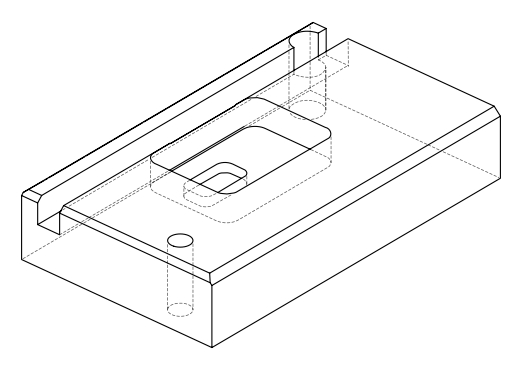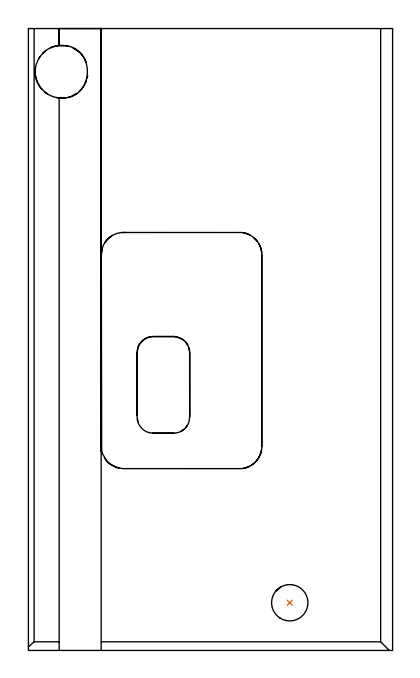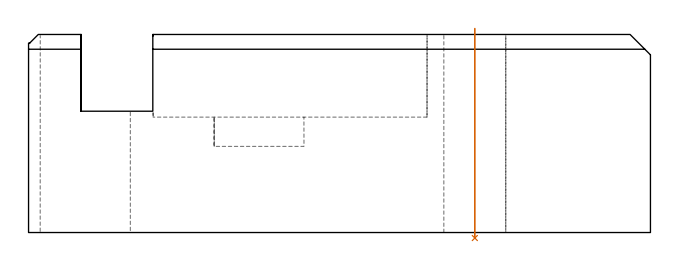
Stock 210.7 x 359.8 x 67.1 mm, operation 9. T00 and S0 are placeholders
(PLAN: 9 operations, 4 tool changes, 47.5 min)
(1 AREA_MILL | FG_CHAMFER_SURFACE | UGT0205_001 | 0.45 min | 266 mm3)
(2 AREA_MILL_1 | FG_CHAMFER_SURFACE_1 | UGT0205_001 | 5.85 min | 1941 mm3)
(3 AREA_MILL_2 | FG_CHAMFER_SURFACE_2 | UGT0205_001 | 8.78 min | 8569 mm3)
(4 AREA_MILL_3 | FG_CHAMFER_SURFACE_3 | UGT0205_001 | 2.82 min | 2081 mm3)
(5 MILL_RECTANGULAR_POCKET | POCKET_RECTANGULAR_STRAIGHT | UGT0201_136 | Follow Part, ap 5, ae 75% | 10.37 min | 351045 mm3)
(6 MILL_RECTANGULAR_POCKET_1 | POCKET_RECTANGULAR_STRAIGHT_1 | NXT0201_012 | Follow Part, ap 4, ae 75% | 0.97 min | 16080 mm3)
(7 MILL_RECTANGULAR_SLOT | SLOT_RECTANGULAR | NXT0201_012 | Follow Part, ap 4, ae 75% | 11.49 min | 231613 mm3)
(8 MILL_THROUGH_HOLE_FROM_SOLID_MATERIAL | STEP1HOLE_1 | UGT0201_136 | Circular | 6.48 min | 34040 mm3)
(9 INDEXABLE_INSERT_DRILL_THROUGH_HOLE_FROM_SOLID | STEP1HOLE | NXT0302_013 | 0.29 min | 23221 mm3)
(TOOL UGT0205_001 | Chamfer Mill 20 x 3 x 45 deg. | D20 FL50 Z2)
(TOOL UGT0201_136 | Carbide End Mill 20.0 | D20 FL30 Z4)
(TOOL NXT0201_012 | ENDMILL 16mm [2P460-1600-NA 1630] | D16 FL38 Z6)
(TOOL NXT0302_013 | Index. Insert Drill 21mm [880-D2100L25-05] | D21 PA176 FL105 Z2)
(OP 9 INDEXABLE_INSERT_DRILL_THROUGH_HOLE_FROM_SOLID)
G17 G21 G94 G90
T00 M6
G54
G17 G0 G90 X151.2 Y27.6 S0 M3
G43 Z77.1 H1
G94 G81 G98 Z-1.867 F250. R69.1
G80
M5
M2
